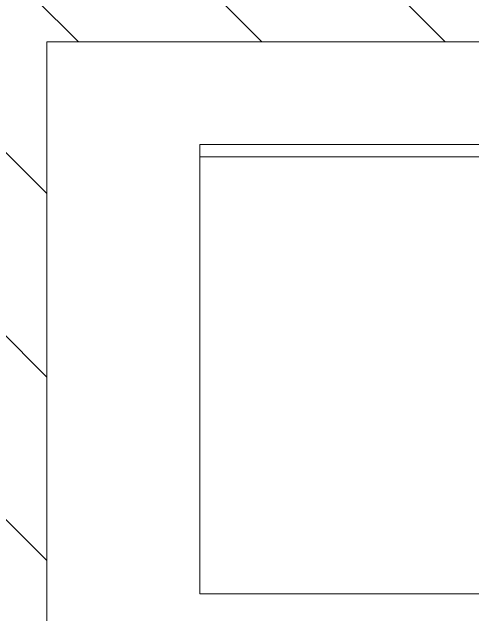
# Model space of a CAD drawing. Header units: millimetres. Extents: x 0 to 80449, y -23917 to 9476.
# Drawn here: x 9411.8 to 9637.5, y 4144.4 to 4439.6 of the extents above; entities that cross this region are included whole.
import ezdxf

# ---------------------------------------------------------------- set-up
doc = ezdxf.new("R2010")
doc.units = ezdxf.units.MM
doc.layers.get('0').update_dxf_attribs({"lineweight": 15})
doc.layers.add('D', color=3, linetype='Continuous', lineweight=13)

msp = doc.modelspace()

# ---------------------------------------------------------------- hatches: boundary and pattern name
at = {"layer": 'D'}
h = msp.add_hatch(dxfattribs=at)
h.set_pattern_fill('ANSI31', color=256, scale=20, angle=90, style=0)
h.set_pattern_definition([(135, (-17162.68, -4440.126), (-44.90128, -44.90128), [])])
h.paths.add_polyline_path([(10458.786, 4411.891), (11128.786, 4411.891), (11128.786, 5324.956), (8628.786, 5324.956), (8628.786, 4411.891), (9298.786, 4411.891), (9298.786, 2624.956), (9428.786, 2624.956), (9428.786, 4424.956), (10328.786, 4424.956), (10328.786, 2624.956), (10458.786, 2624.956)])

# ---------------------------------------------------------------- linework, layer by layer
for p, q in [((9428.786, 3744.956), (9428.786, 4424.956)), ((9428.786, 4424.956), (10328.786, 4424.956)), ((10253.786, 4374.706), (9503.786, 4374.706)), ((9503.786, 4374.706), (9503.786, 4154.706)), ((9503.786, 4368.706), (9666.065, 4368.706)), ((10253.786, 4154.706), (9503.786, 4154.706))]:
    msp.add_line(p, q)

doc.saveas('drawing.dxf')
